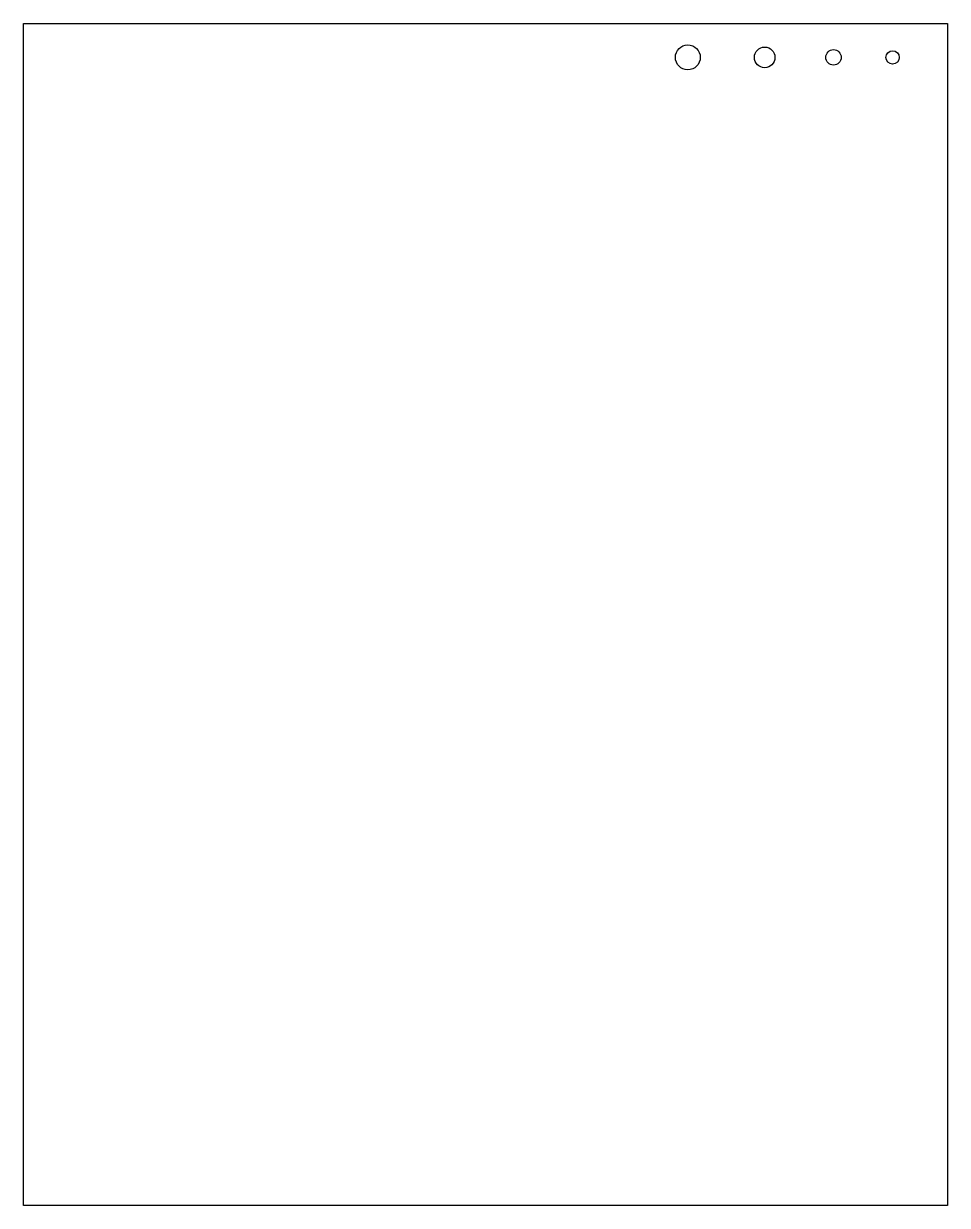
# Model space of a CAD drawing. Header units: millimetres. Extents: x 119 to 334, y 85 to 360.
import ezdxf

# ---------------------------------------------------------------- set-up
doc = ezdxf.new("R2010")
doc.units = ezdxf.units.MM
doc.layers.add('Default', color=7, linetype='Continuous')
doc.layers.add('TESTCUT', color=7, linetype='Continuous')

# ---------------------------------------------------------------- blocks, each defined once
blk = doc.blocks.new('SE')
at = {"layer": 'TESTCUT', "color": 7, "linetype": 'Continuous'}
for p, q in [((118.76, 360.09), (333.76, 360.09)), ((118.76, 85.09), (118.76, 360.09)), ((333.76, 360.09), (333.76, 85.09)), ((333.76, 85.09), (118.76, 85.09))]:
    blk.add_line(p, q, dxfattribs=at)
for centre, radius in [((273.35, 352.23), 2.9), ((291.24, 352.23), 2.4), ((307.26, 352.23), 1.8), ((321.02, 352.23), 1.55)]:
    blk.add_circle(centre, radius, dxfattribs=at)

msp = doc.modelspace()

# ---------------------------------------------------------------- block references
at = {"layer": 'Default'}
msp.add_blockref('SE', (0, 0), dxfattribs=at)

doc.saveas('drawing.dxf')
